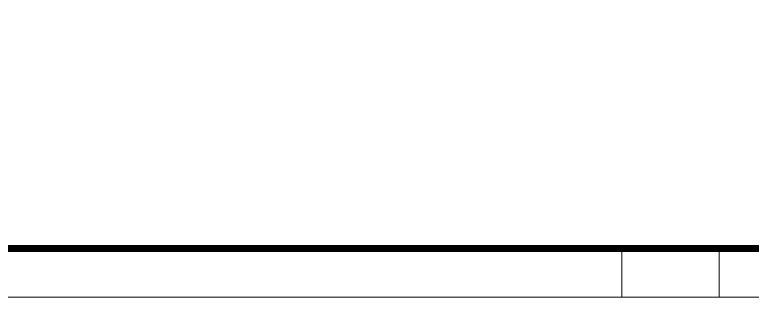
# Model space of a CAD drawing. Header units: millimetres. Extents: x -7 to 1163, y -7 to 637.
# Drawn here: x 36.2 to 111.9, y 0 to 29 of the extents above; entities that cross this region are included whole.
import ezdxf

# ---------------------------------------------------------------- set-up
doc = ezdxf.new("R2010")
doc.units = ezdxf.units.MM
doc.layers.add('BORDER', color=7, linetype='Continuous', lineweight=18)
doc.layers.add('TEXT', color=7, linetype='Continuous', lineweight=18)

# ---------------------------------------------------------------- blocks, each defined once
blk = doc.blocks.new('*U1')
at = {"layer": 'BORDER', "color": 1, "linetype": 'Continuous', "ltscale": 5}
blk.add_lwpolyline([(0, 0), (297, 0), (297, 210), (0, 210)], close=True, dxfattribs=at)
at = {"layer": 'BORDER', "color": 1, "linetype": 'Continuous', "ltscale": 5, "const_width": 0.7}
blk.add_lwpolyline([(25, 5), (292, 5), (292, 205), (25, 205)], close=True, dxfattribs=at)
at = {"layer": 'TEXT', "color": 1, "linetype": 'Continuous', "ltscale": 5}
for points in [[(98.5, 0), (98.5, 5)], [(108.5, 0), (108.5, 5)], [(98.5, 0), (198.5, 0)]]:
    blk.add_lwpolyline(points, dxfattribs=at)

msp = doc.modelspace()

# ---------------------------------------------------------------- block references
at = {"layer": 'BORDER', "linetype": 'Continuous', "ltscale": 5}
msp.add_blockref('*U1', (0, 0), dxfattribs=at)

doc.saveas('drawing.dxf')
